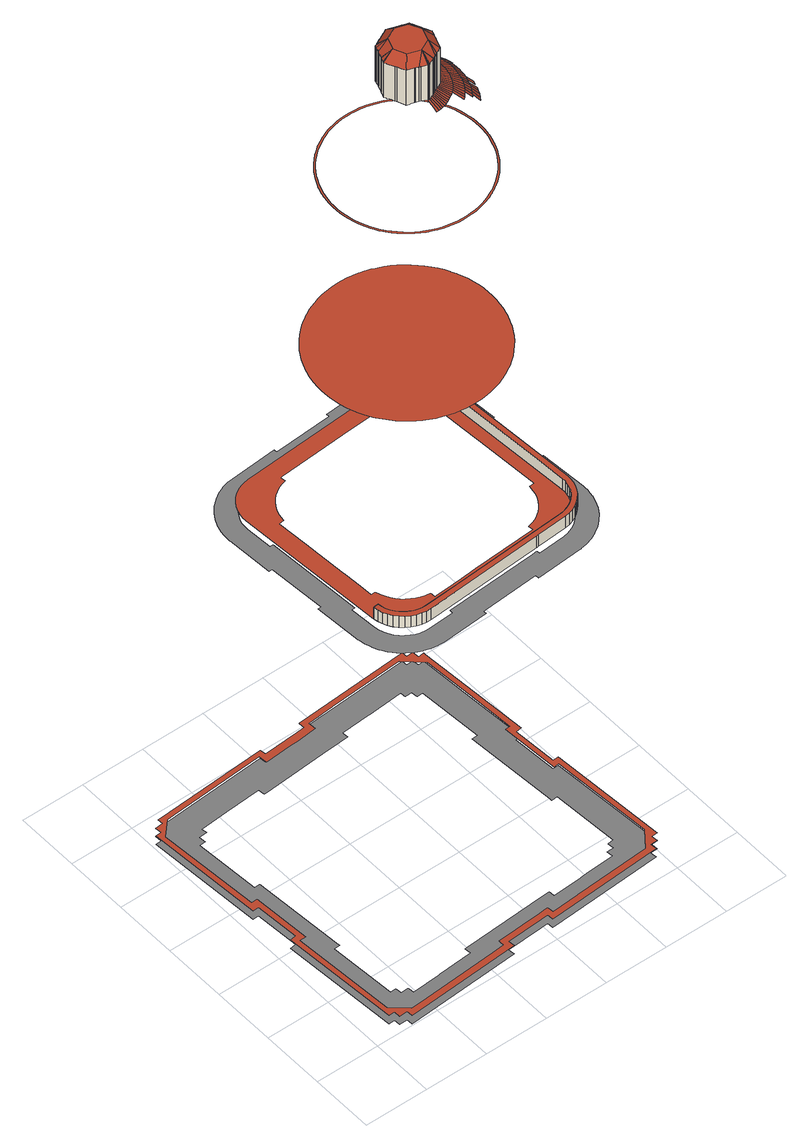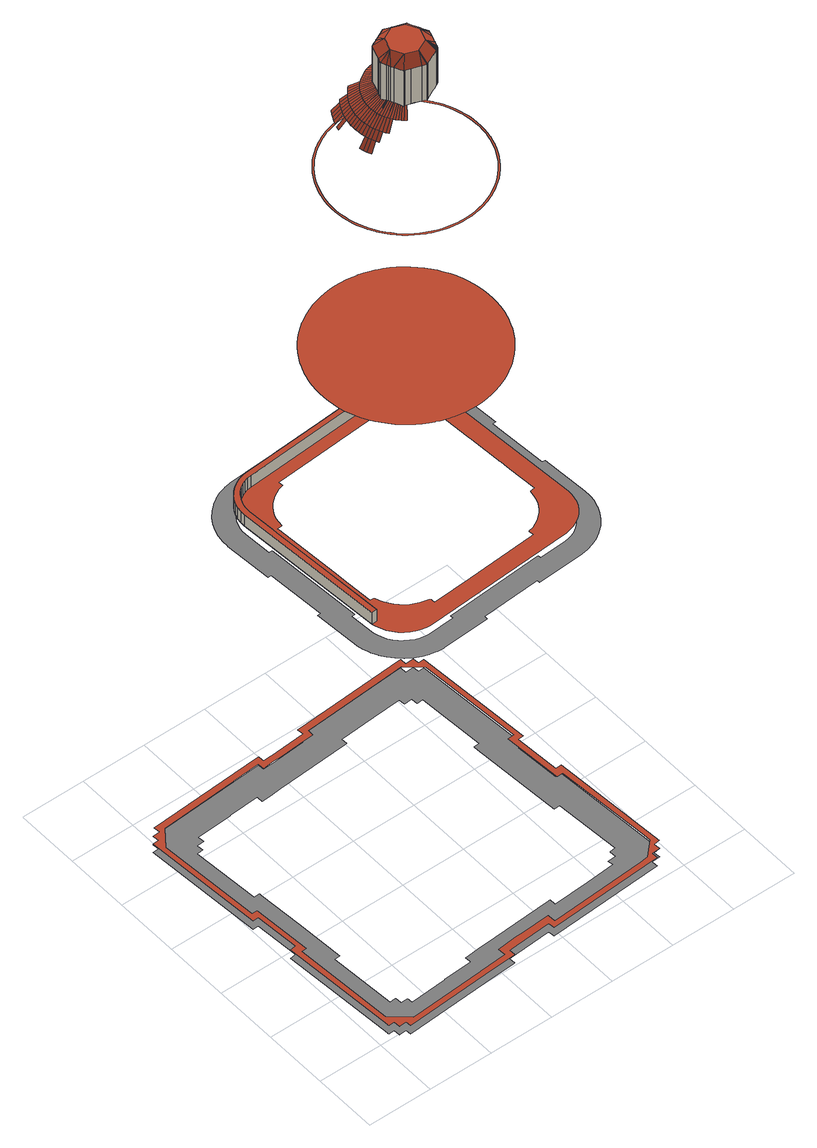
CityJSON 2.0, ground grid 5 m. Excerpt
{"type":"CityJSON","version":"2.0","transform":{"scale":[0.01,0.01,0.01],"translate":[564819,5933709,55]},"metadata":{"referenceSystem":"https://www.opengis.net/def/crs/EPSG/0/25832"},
"CityObjects":{
"building1":{"type":"Building","attributes":{"Grundfläche 2D":"3244.590595","Grundhöhe NN":"18.526"},"children":["building1-1","building1-2"],"geometry":[{"type":"MultiSurface","lod":"3","boundaries":[[[0,1,2,3,4,5,6,7]],[[6,5,8,9,10,11,0,7]],[[12,1,0,11,13,14]],[[8,15,16,17,18,11,10,9]],[[13,11,18,19,20,21,22,14]],[[23,19,18,17,16,15,24,25]],[[26,27,19,23,25,24,28,29]],[[21,20,19,27,30,31,32]],[[33,34,35,36,37,38,39,40,41,42,43,44,45,46,47,48,49,50,51,52,53,54,55,56,57,58,59,60,61,62,63,64,65,66,67,68,69,70,71,72,73,74,75,76,77,78,79,80,81,82,83,84,85,86,87,88,89,90,91,92,93,94,95,96,97,98,99,100,101,102,103,104,105,106,107,108,109,110,111,112,113,114,115,116,117,118,119,120,121,122,123,124,125,126,127,128,129,130,131,132,133,134,135,136,137,138,139,140,141,142,143,144,145,146,147,148,149,150,151,152,153,154,155,156,157,158,159,160,161,162,163,164,165,166,167,168,169,170,171,172,173,174,175,176,177,178,179,180,181,182,183,184,185,186,187,188,189,190],[191,192,193,194,195,196,197,198,199,200,201,202,203,204,205,206,207,208,209,210,211,212,213,214,215,216,217,218,219,220,221,222,223,224,225,226,227,228,229,230,231,232,233,234,235,236,237,238,239,240,241,242,243,244,245,246,247,248,249,250,251,252,253,254,255,256,257,258,259,260,261,262,263,264,265,266,267,268,269,270,271,272,273,274,275,276,277,278,279,280,281,282,283,284,285,286,287,288,289,290]],[[291,292,293,294,295,296,297,298,299,300,301,302,303,304,305,306,307,308,309,310,311,312,313,314,315,316,317,318,319,320,321,322,323,324,325,326,327,328,329,330,331,332,333,334,335,336,337,338,339,340,341,342,343,344,345,346,347,348,349,350,351,352,353,354,355,356,357,358,359,360,361,362,363,364,365,366,367,368,369,370,371,372,373,374,375,376,377,378,379,380,381,382,383,384,385,386,387,388,389,390,391,392,393,394,395,396,397,398,399,400,401,402,403,404,405,406,407,408,409,410,411,412]],[[30,27,26,29,28,413,414,415]],[[416,417,418,31,30,419,420]],[[419,30,421]],[[413,422,423,421,30,415,414]],[[421,419,421,423]],[[424,425,426,427,428,429,430,431,432,433,434,435,436,437,438,439,440,441,442,443,444,445,446,447,448,449,450,451,452,453,454,455,456,457,458,459,460,461,462,463,464,465,466,467,468,469,470,471,472,473,474,475,476,477,478,479,480,481,482,483,484,485,486,487,488,489,490,491,492,493,494,495,496,497,498,499,500,501,502,503,504,505,506,507,508,509,510,511,512,513,514,515,516,517,518,519,520,521,522,523,524,525,526,527,528,529,530],[531,532,533,534,535,536,537,538,539,540,541,542,543,544,545,546,547,548,549,550,551,552,553,554,555,556,557,558,559,560,561,562,563,564,565,566,567,568,569,570,571,572,573,574,575,576,577,578,579,580,581,582,583,584,585,586,587,588,589,590,591,592,593,594,595,596]],[[597,598,599,600,601,602,603,604,605,606,607,608,609,610,611,612,613,614,615,616,617,618,619,620,621,622,623,624,625,626,627,628,629,630,631,632,633,634,635,636,637,638,639,640,641,642,643,644,645,646,647,648,649,650,651,652,653],[654,655,656,657,658,659,660,661,662,663,664,665,666,667,668,669,670,671,672,673,674,675,676,677,678,679,680,681,682,683,684,685,686,687,688,689,690,691,692,693,694,695,696,697,698,699,700,701,702,703,704,705,706,707,708,709,710,711,712,713,714,715,716,717,718,719,720,721,722,723,724,725,726,727,728,729,730,731,732,733]],[[734,735,736,417,416,420,737,738]],[[420,419,421,423,422,739,740,741]],[[742,743,744,745,746]],[[747,748,749,744,743,742]],[[750,751,752,753,754,735,734,738]],[[755,737,420,741,740,739,756,757]],[[737,755,757,756,758,759,738]],[[760,761,762,753,752,751,763,764]],[[747,742,765,766,767,768,748]],[[769,770,771,772]],[[773,750,738,759,758,774,775]],[[760,764,776,777,778,779,780,781,782,761]],[[783,784,785,767,766,765,786,787,770]],[[788,789,751,750,773,775,774]],[[790,791,792,793,794,772]],[[794,793,795,796,783,770,769,772]],[[797,798,799,800,801,802,803,804,805]],[[804,803,802,806,807]],[[808,809,810]],[[791,790,811,792]],[[799,798,780,779,778,812,800]],[[788,813,814,815,763,751,789]],[[811,790,816,817]],[[818,819,820,821,822,817,816,790]],[[783,796,784]],[[823,807,806,802]],[[824,764,763,815,814,813,825,826]],[[827,807,823,828]],[[829,830,831,832,833,834,835,836,837,838,839,840,841,842,843,844,845,846,847,848,849,850,851,852,853,854,855,856,857,858,859,860,861,862,863,864,865,866,867,868,869,870,871,872,873,874,875,876,877,878,879,880,881,882],[883,884,885,886,887,888,889,890,891,892,893,894,895,896,897,898,899,900,901,902,903,904,905,906,907,908,909,910,911,912,913,914,915,916,917,918,919,920,921,922,923,924,925,926,927]],[[811,817,792]],[[928,929,788,774]],[[795,793,930]],[[820,819,931,932,933,934,821]],[[808,935,936,937,938,939,940,809]],[[802,828,823]],[[941,942,943,944,945,946,947,948,949,950,951,952,953,954,955,956,957,958,959,960,961,962,963,964,965,966,967,968,969,970,971,972,973,974,975,976,977,978,979,980,981,982,983,984,985,986,987,988,989,990,991,992,993,994],[995,996,997,998,999,1000,1001,1002,1003,1004,1005,1006,1007,1008,1009,1010,1011,1012,1013,1014,1015,1016,1017,1018,1019,1020,1021,1022,1023,1024,1025,1026,1027,1028,1029,1030,1031,1032,1033,1034,1035,1036,1037,1038,1039,1040,1041,1042,1043,1044,1045,1046,1047,1048]],[[1049,776,764,824,826,825,1050,1051]],[[1052,1053,807,827,828,1054,1055]],[[1056,1057,1058,1059,1060,1061,1062,1063]],[[930,793,792]],[[1064,933,932,1065,939,938,937]],[[1066,1067,1068,808,810,1069,1060,1059,1058]],[[1068,1067,935,808]],[[1063,1062,1070,1056]],[[1051,1050,1071,1072,1073,777,776,1049]],[[1074,1056,1070,1062,1075,1052,1055]],[[929,1076,813,788]],[[1077,778,777,1073,1072,1071,1078,1079]],[[1080,812,778,1077,1079,1078,1081,1082]],[[1076,1083,825,813]],[[1084,800,812,1080,1082,1081,1085,1086]],[[937,936,1087]],[[817,822,1088,1089,1090,1091,1092,1093]],[[1094,801,800,1084,1086,1085,1095,1096]],[[1083,1097,1050,825]],[[1098,828,1099,1100]],[[1095,1101,1102,1103,802,801,1094,1096]],[[1104,1105,1090,1089,1088,822,821,1106]],[[802,1103,1102,1101,1107,1100,1099,828]],[[828,1098,1100,1107,1108,1109,1054]],[[1110,1111,1105,1104,1106,821,934,1112]],[[1097,1113,1071,1050]],[[1087,936,1114,1115]],[[1114,936,1114,1116]],[[1117,1058,1118,1119]],[[937,1120,1121,1122,1123,1064]],[[1112,934,933,1124,1125,1111,1110]],[[1126,1055,1054,1109,1108,1127,1128]],[[936,935,1129,1130,1131,1132,1115,1114,1116,1114]],[[1113,1133,1078,1071]],[[1074,1055,1126,1128,1127,1134,1135,1136]],[[937,1087,1115,1132,1122,1121,1120]],[[935,1067,1137,1138,1139,1131,1130,1129]],[[1140,1141,1139,1138,1137,1067,1066,1142]],[[1066,1058,1117,1119,1118,1143,1144,1141,1140,1142]],[[1056,1074,1136,1135,1134,1145,1146,1147]],[[933,1064,1123,1125,1124]],[[1148,1144,1143,1118,1058,1057,1149,1150]],[[1149,1057,1056,1147,1146,1145,1148,1150]],[[1133,1151,1081,1078]],[[1097,1083,1152,1153]],[[1151,1154,1085,1081]],[[1113,1097,1153,1155]],[[1154,1156,1095,1085]],[[1156,1157,1101,1095]],[[1133,1113,1155,1158]],[[1157,1159,1107,1101]],[[1160,1161,1155,1153]],[[1151,1133,1158,1162]],[[1163,1164,1127,1108]],[[1161,1165,1158,1155]],[[1163,1108,1107,1159]],[[1164,1166,1134,1127]],[[1166,1167,1145,1134]],[[1154,1151,1162,1168]],[[1169,1170,1122,1132]],[[1167,1171,1148,1145]],[[1172,1169,1132,1131]],[[1171,1173,1144,1148]],[[1174,1172,1131,1139]],[[1173,1175,1141,1144]],[[1175,1174,1139,1141]],[[1165,1176,1162,1158]],[[1177,1123,1122,1170]],[[1156,1154,1168,1178]],[[1157,1156,1178,1179]],[[1176,1180,1168,1162]],[[1157,1179,1181,1159]],[[1159,1181,1182,1163]],[[1164,1163,1182,1183]],[[1184,1185,1179,1178]],[[1166,1164,1183,1186]],[[1174,1187,1188,1172]],[[1167,1166,1186,1189]],[[1171,1167,1189,1190]],[[1169,1172,1188,1191]],[[1173,1171,1190,1192]],[[1175,1173,1192,1193]],[[1174,1175,1193,1187]],[[1194,1195,1188,1187]],[[1196,1197,1193,1192]],[[1197,1194,1187,1193]]],"semantics":{"surfaces":[{"type":"RoofSurface"},{"type":"GroundSurface"}],"values":[0,0,0,0,0,0,0,0,0,0,0,0,0,0,0,1,0,0,0,0,0,0,0,0,0,0,0,0,0,0,0,0,0,0,0,0,0,0,0,0,0,0,0,0,0,0,0,0,0,0,0,0,1,0,0,0,0,0,0,0,0,0,0,0,0,0,0,0,0,0,0,0,0,0,0,0,0,0,0,0,0,0,0,0,0,0,0,0,0,0,0,0,0,0,0,0,0,0,0,0,0,0,0,0,0,0,0,0,0,0,0,0,0,0,0,0,0,0,0,0,0,0,0,0,0,0,0,0,0,0,0,0,0,0,0,0,0,0,0]}}]},
"building1-1":{"type":"BuildingInstallation","parents":["building1"],"geometry":[{"type":"MultiSurface","lod":"3","boundaries":[[[1198,1199,1200,1201,1202,1203,1204,1205,1206,1207,1208,1209,1210,1211,1212,1213]],[[1213,1212,1214]],[[1215,1216,1217,1218,1219,1220,1221,1222,1211,1210]],[[1219,1218,1223]],[[1224,1222,1221]],[[1225,1226,1227,1228,1229,1230,1222,1224]],[[1227,1226,1231]],[[1232,1222,1230]],[[1233,1222,1232]],[[1234,1235,1236,1237,1238,1239,1222,1233]],[[1240,1222,1239]],[[1241,1242,1243,1222,1240]],[[1244,1245,1243,1242]],[[1246,1243,1245]],[[1247,1248,1249,1250,1243,1246]],[[1250,1251,1252,1253,1254,1255,1256,1257,1243]],[[1258,1257,1256]],[[1259,1257,1258]],[[1260,1261,1262,1263,1264,1257,1259]],[[1265,1266,1257,1264]],[[1267,1268,1269,1257,1266]],[[1269,1270,1271,1272,1257]],[[1273,1272,1271]],[[1274,1275,1276,1277,1272,1273]],[[1278,1279,1280,1281,1282,1283,1284,1285,1286,1287,1288,1289,1290,1272,1277]],[[1291,1292,1290,1289]],[[1293,1290,1292]],[[1294,1290,1293]],[[1295,1296,1297,1298,1299,1300,1301,1302,1303,1304,1305,1306,1290,1294]],[[1307,1306,1305]],[[1308,1306,1307]],[[1309,1306,1310]],[[1306,1308,1310]],[[1311,1312,1306,1309]],[[1313,1306,1312]],[[1314,1315,1316,1306,1313]],[[1317,1306,1316]],[[1318,1319,1320,1321,1322,1323,1212,1306,1317]],[[1324,1212,1323]],[[1325,1326,1327,1328,1214,1212,1324]],[[1211,1222,1243,1257,1272,1290,1306,1212]],[[1329,1330,1331,1332,1333,1334,1335,1336,1337,1338,1205,1204,1203,1202,1201,1200,1199,1198,1213]],[[1338,1339,1206,1205]],[[1340,1341,1342,1343,1210,1209,1208,1207,1206,1339,1344]],[[1345,1346,1347,1348,1349,1223,1218,1217,1216,1215,1210,1343,1342]],[[1219,1223,1349,1350]],[[1350,1351,1352,1221,1220,1219]],[[1353,1226,1225,1224,1352,1354]],[[1224,1221,1352]],[[1231,1226,1353,1355]],[[1356,2,1230,1229,1228,1227,1231,1355,1357,1358]],[[2,1359,1232,1230]],[[1360,1233,1232,1359,1361]],[[1360,1361,7,10,17,23,1237,1236,1235,1234,1233]],[[23,1362,1238,1237]],[[1239,1238,1362,26]],[[26,1363,1240,1239]],[[1242,1241,1240,1363,415,421]],[[1364,815,1250,1249,1248,1247,1246,755,759,773]],[[1365,1250,815]],[[1366,1245,1244,1242,421,741]],[[1245,1366,755,1246]],[[1103,1099,1256,1255,1254,1253,1252,1251,1250,1365,815,824,1049,1073,1077,1080,1084,1094]],[[1099,1098,1258,1256]],[[1259,1258,1098,1367]],[[1368,1136,1369,1370,1264,1263,1262,1261,1260,1259,1367,1109,1126]],[[1371,1147,1149,1118,1266,1265,1264,1370,1369]],[[1142,1268,1267,1266,1118,1117]],[[1269,1268,1142,1137]],[[1114,1271,1270,1269,1137,1129]],[[1114,1087,1273,1271]],[[1372,1112,1106,1373,1374,1277,1276,1275,1274,1273,1087,1120]],[[1088,1278,1277,1374,1373]],[[1088,1375,1093,1376,930,1282,1281,1280,1279,1278]],[[783,1377,1378,766,747,748,1289,1288,1287,1286,1285,1284,1283,1282,930,795]],[[748,1379,1380,1381,1291,1289]],[[1382,1383,1381]],[[1381,1383,1292,1291]],[[1384,1293,1292,1383,1382]],[[1384,1385,1294,1293]],[[1386,1387,1388,1389,1390,1391,1392,1393,1394,1395,1305,1304,1303,1302,1301,1300,1299,1298,1297,1296,1295,1294,1385,1396]],[[1307,1305,1395,1397]],[[1397,1398,1308,1307]],[[1398,1399,1310,1308]],[[1400,1309,1310,1399,1401]],[[1402,1403,1312,1311,1309,1400,1401]],[[1313,1312,1403,1404]],[[1405,1406,1316,1315,1314,1313,1404,1407]],[[1317,1316,1406,1408]],[[1318,1317,1408,1409]],[[1410,1411,1412,1322,1321,1320,1319,1318,1409,1413]],[[1412,1414,1323,1322]],[[1323,1414,1415,1324]],[[1416,1417,1418,1419,1214,1328,1327,1326,1325,1324,1415,1420]],[[1329,1213,1214,1419,1330]]],"semantics":{"surfaces":[{"type":"RoofSurface"},{"type":"WallSurface"}],"values":[0,0,0,0,0,0,0,0,0,0,0,0,0,0,0,0,0,0,0,0,0,0,0,0,0,0,0,0,0,0,0,0,0,0,0,0,0,0,0,0,0,1,1,1,1,1,1,1,1,1,1,1,1,1,1,1,1,1,1,1,1,1,1,1,1,1,1,1,1,1,1,1,1,1,1,1,1,1,1,1,1,1,1,1,1,1,1,1,1,1,1,1,1,1,1]}}]},
"building1-2":{"type":"BuildingInstallation","parents":["building1"],"geometry":[{"type":"MultiSurface","lod":"3","boundaries":[[[1421,1422,1423,1424,1425,1426,1427,1428,1429,1430,1431,1432,1433,1434,1435,1436,1437,1438,1439,1440,1441,1442,1443,1444,1445,1446,1447,1448,1449,1450,1451,1452,1453,1454,1455,1456,1457,1458,1459,1460,1461,1462,1463,1464,1465,1466,1467,1468,1469,1470,1471,1472,1473,1474,1475,1476,1477,1478,1479,1480,1481,1482,1483,1484,1485,1486,1487,1488,1489,1490]],[[1491,1492,1493,1494,1495,1463,1462,1461,1460,1459]],[[1495,1496,1464,1463]],[[1465,1464,1496,1497]],[[1497,1498,1466,1465]],[[1467,1466,1498,1499]],[[1468,1467,1499,1500]],[[1500,1501,1469,1468]],[[1501,1502,1470,1469]],[[1502,1503,1471,1470]],[[1472,1471,1503,1504]],[[1473,1472,1504,1505]],[[1474,1473,1505,1506]],[[1506,1507,1508,1509,1477,1476,1475,1474]],[[1509,1510,1478,1477]],[[1479,1478,1510,1511]],[[1511,1512,1480,1479]],[[1481,1480,1512,1513]],[[1482,1481,1513,1514]],[[1514,1515,1483,1482]],[[1515,1516,1484,1483]],[[1516,1517,1485,1484]],[[1486,1485,1517,1518]],[[1487,1486,1518,1519]],[[1519,1520,1488,1487]],[[1521,1522,1523,620,1422,1421,1490,1489,1488,1520]],[[620,621,1423,1422]],[[621,622,1424,1423]],[[622,623,1425,1424]],[[623,624,1426,1425]],[[624,625,1427,1426]],[[625,626,1428,1427]],[[626,627,1429,1428]],[[627,628,1430,1429]],[[628,629,1431,1430]],[[629,630,1432,1431]],[[630,631,1433,1432]],[[631,632,633,1435,1434,1433]],[[633,634,1436,1435]],[[1437,1436,634,635]],[[635,636,637,638,1440,1439,1438,1437]],[[639,1441,1440,638]],[[639,640,641,1443,1442,1441]],[[641,642,1444,1443]],[[642,643,1445,1444]],[[643,644,1446,1445]],[[644,645,1447,1446]],[[645,646,1448,1447]],[[646,647,1449,1448]],[[647,648,1450,1449]],[[648,649,1451,1450]],[[649,650,1452,1451]],[[650,651,1453,1452]],[[651,652,1454,1453]],[[652,653,1455,1454]],[[1524,1525,1526,1491,1459,1458,1457,1456,1455,653]]],"semantics":{"surfaces":[{"type":"RoofSurface"},{"type":"WallSurface"}],"values":[0,1,1,1,1,1,1,1,1,1,1,1,1,1,1,1,1,1,1,1,1,1,1,1,1,1,1,1,1,1,1,1,1,1,1,1,1,1,1,1,1,1,1,1,1,1,1,1,1,1,1,1,1,1,1,1]}}]}
},
"vertices":[
[1309,1082,7209],[1297,1081,7209],[1297,1069,7203],[1299,1013,7176],[1300,981,7160],[1319,982,7160],[1316,1011,7174],[1311,1065,7201],[1337,984,7160],[1332,1018,7177],[1323,1071,7203],[1322,1083,7209],[1303,1156,7224],[1312,1147,7222],[1310,1157,7224],[1356,988,7160],[1347,1025,7179],[1336,1077,7205],[1334,1085,7209],[1346,1088,7209],[1327,1154,7223],[1325,1161,7224],[1318,1159,7224],[1346,1082,7206],[1373,992,7160],[1362,1033,7181],[1359,1088,7207],[1357,1092,7209],[1391,998,7160],[1376,1039,7182],[1369,1097,7209],[1339,1166,7224],[1332,1163,7224],[1273,1878,6416],[1236,1876,6416],[1198,1871,6416],[1161,1864,6416],[1125,1855,6416],[1100,1847,6416],[1089,1843,6416],[1080,1840,6416],[1054,1829,6416],[1021,1814,6416],[1019,1813,6416],[986,1795,6416],[974,1788,6416],[974,1787,6416],[969,1784,6416],[967,1783,6416],[964,1781,6416],[963,1781,6416],[954,1775,6416],[924,1753,6416],[895,1729,6416],[867,1703,6416],[841,1675,6416],[817,1646,6416],[795,1616,6416],[774,1584,6416],[756,1551,6416],[752,1542,6416],[740,1517,6416],[728,1488,6416],[726,1482,6416],[714,1446,6416],[705,1411,6416],[705,1409,6416],[705,1407,6416],[704,1403,6416],[704,1402,6416],[703,1397,6416],[702,1395,6416],[698,1372,6416],[693,1335,6416],[691,1297,6416],[691,1259,6416],[693,1222,6416],[697,1184,6416],[705,1147,6416],[714,1111,6416],[725,1075,6416],[739,1039,6416],[748,1022,6416],[755,1005,6416],[760,997,6416],[773,972,6416],[791,944,6416],[794,939,6416],[795,939,6416],[796,936,6416],[816,910,6416],[840,881,6416],[866,853,6416],[893,827,6416],[922,803,6416],[953,781,6416],[984,760,6416],[1017,742,6416],[1030,736,6416],[1052,726,6416],[1084,713,6416],[1087,712,6416],[1110,704,6416],[1122,700,6416],[1160,690,6416],[1167,689,6416],[1169,689,6416],[1170,689,6416],[1175,688,6416],[1177,688,6416],[1196,684,6416],[1234,679,6416],[1271,676,6416],[1309,676,6416],[1347,679,6416],[1384,683,6416],[1421,690,6416],[1458,700,6416],[1494,711,6416],[1503,715,6416],[1529,725,6416],[1547,734,6416],[1563,741,6416],[1571,746,6416],[1596,759,6416],[1619,774,6416],[1625,778,6416],[1628,779,6416],[1630,781,6416],[1632,783,6416],[1659,802,6416],[1688,826,6416],[1716,851,6416],[1741,879,6416],[1766,908,6416],[1788,938,6416],[1808,970,6416],[1826,1003,6416],[1835,1022,6416],[1842,1038,6416],[1855,1068,6416],[1856,1073,6416],[1863,1094,6416],[1868,1108,6416],[1877,1145,6416],[1878,1147,6416],[1879,1153,6416],[1879,1154,6416],[1880,1159,6416],[1881,1161,6416],[1885,1182,6416],[1890,1220,6416],[1892,1257,6416],[1892,1295,6416],[1890,1333,6416],[1885,1370,6416],[1878,1407,6416],[1869,1444,6416],[1859,1475,6416],[1857,1480,6416],[1855,1484,6416],[1843,1515,6416],[1828,1548,6416],[1827,1549,6416],[1809,1582,6416],[1801,1595,6416],[1798,1600,6416],[1794,1605,6416],[1794,1606,6416],[1789,1614,6416],[1767,1645,6416],[1743,1674,6416],[1717,1701,6416],[1690,1727,6416],[1660,1751,6416],[1630,1774,6416],[1598,1794,6416],[1565,1812,6416],[1544,1822,6416],[1531,1828,6416],[1496,1842,6416],[1460,1854,6416],[1426,1863,6416],[1425,1863,6416],[1423,1863,6416],[1423,1864,6416],[1419,1864,6416],[1417,1865,6416],[1386,1871,6416],[1349,1875,6416],[1311,1878,6416],[1384,1856,6416],[1420,1849,6416],[1456,1840,6416],[1491,1828,6416],[1525,1815,6416],[1558,1799,6416],[1590,1781,6416],[1621,1761,6416],[1651,1740,6416],[1680,1716,6416],[1706,1691,6416],[1731,1664,6416],[1755,1636,6416],[1777,1606,6416],[1796,1575,6416],[1814,1542,6416],[1830,1509,6416],[1843,1475,6416],[1854,1440,6416],[1863,1404,6416],[1870,1368,6416],[1875,1331,6416],[1877,1295,6416],[1877,1258,6416],[1874,1221,6416],[1870,1184,6416],[1863,1148,6416],[1854,1113,6416],[1842,1078,6416],[1829,1043,6416],[1813,1010,6416],[1795,978,6416],[1775,947,6416],[1754,917,6416],[1730,889,6416],[1705,862,6416],[1678,837,6416],[1650,814,6416],[1620,792,6416],[1589,772,6416],[1556,755,6416],[1523,739,6416],[1489,725,6416],[1454,714,6416],[1418,705,6416],[1382,698,6416],[1345,694,6416],[1309,692,6416],[1272,692,6416],[1235,694,6416],[1198,699,6416],[1162,706,6416],[1127,715,6416],[1092,726,6416],[1058,740,6416],[1024,756,6416],[992,773,6416],[961,793,6416],[931,815,6416],[903,838,6416],[876,864,6416],[851,891,6416],[828,919,6416],[806,949,6416],[786,980,6416],[769,1012,6416],[753,1046,6416],[740,1080,6416],[728,1115,6416],[719,1150,6416],[712,1187,6416],[708,1223,6416],[706,1260,6416],[706,1297,6416],[708,1333,6416],[713,1370,6416],[720,1406,6416],[729,1442,6416],[740,1477,6416],[754,1511,6416],[770,1544,6416],[787,1576,6416],[807,1608,6416],[829,1637,6416],[852,1666,6416],[878,1692,6416],[905,1717,6416],[933,1741,6416],[963,1762,6416],[994,1782,6416],[1026,1800,6416],[1059,1815,6416],[1094,1829,6416],[1129,1840,6416],[1164,1849,6416],[1201,1856,6416],[1237,1861,6416],[1274,1863,6416],[1311,1863,6416],[1347,1861,6416],[1314,1972,4758],[1271,1972,4758],[1227,1969,4758],[1184,1964,4758],[1141,1956,4758],[1099,1945,4758],[1057,1931,4758],[1016,1915,4758],[983,1900,4758],[977,1897,4758],[953,1884,4758],[939,1876,4758],[928,1869,4758],[902,1853,4758],[866,1827,4758],[833,1799,4758],[801,1769,4758],[771,1738,4758],[743,1704,4758],[717,1669,4758],[694,1632,4758],[673,1594,4758],[654,1554,4758],[641,1521,4758],[631,1492,4758],[624,1472,4758],[621,1460,4758],[613,1430,4758],[605,1387,4758],[600,1344,4758],[597,1300,4758],[597,1257,4758],[599,1213,4758],[605,1170,4758],[613,1127,4758],[624,1085,4758],[637,1043,4758],[650,1010,4758],[653,1002,4758],[672,963,4758],[693,925,4758],[706,903,4758],[716,888,4758],[742,852,4758],[769,819,4758],[799,787,4758],[831,757,4758],[864,729,4758],[900,703,4758],[936,680,4758],[975,659,4758],[1014,640,4758],[1024,636,4758],[1056,624,4758],[1096,610,4758],[1107,608,4758],[1139,599,4758],[1140,599,4758],[1181,591,4758],[1225,586,4758],[1268,583,4758],[1312,583,4758],[1355,585,4758],[1399,591,4758],[1442,599,4758],[1484,610,4758],[1526,623,4758],[1566,639,4758],[1569,641,4758],[1606,658,4758],[1644,679,4758],[1662,690,4758],[1681,702,4758],[1716,727,4758],[1750,755,4758],[1782,785,4758],[1812,817,4758],[1840,850,4758],[1865,886,4758],[1889,922,4758],[1910,961,4758],[1928,1000,4758],[1934,1015,4758],[1945,1041,4758],[1952,1063,4758],[1958,1082,4758],[1967,1115,4758],[1969,1124,4758],[1977,1167,4758],[1983,1211,4758],[1986,1254,4758],[1986,1298,4758],[1983,1341,4758],[1978,1385,4758],[1970,1428,4758],[1959,1470,4758],[1945,1511,4758],[1934,1539,4758],[1929,1552,4758],[1913,1587,4758],[1911,1592,4758],[1900,1611,4758],[1890,1630,4758],[1867,1667,4758],[1841,1702,4758],[1813,1736,4758],[1783,1768,4758],[1752,1798,4758],[1718,1825,4758],[1683,1851,4758],[1646,1875,4758],[1608,1896,4758],[1570,1913,4758],[1568,1914,4758],[1542,1925,4758],[1528,1931,4758],[1489,1943,4758],[1486,1944,4758],[1459,1951,4758],[1444,1955,4758],[1401,1963,4758],[1358,1969,4758],[1409,1005,7160],[1391,1046,7182],[1370,1094,7208],[1356,1168,7223],[1353,1173,7224],[1346,1169,7224],[1380,1102,7209],[1391,1108,7209],[1382,1099,7208],[1426,1013,7160],[1405,1053,7182],[1452,2264,3157],[1451,2289,3157],[1820,2315,3157],[1825,2315,3157],[1830,2314,3157],[1876,2311,3157],[1880,2310,3157],[1929,2300,3157],[1932,2299,3157],[1981,2282,3157],[1984,2280,3157],[2031,2258,3157],[2034,2255,3157],[2078,2226,3157],[2081,2224,3157],[2121,2189,3157],[2124,2186,3157],[2158,2147,3157],[2161,2143,3157],[2190,2100,3157],[2192,2097,3157],[2215,2051,3157],[2216,2048,3157],[2233,2001,3157],[2233,1997,3157],[2244,1951,3157],[2244,1946,3157],[2270,1583,3157],[2245,1581,3157],[2278,1121,3157],[2302,1123,3157],[2329,748,3157],[2329,744,3157],[2327,697,3157],[2327,693,3157],[2319,644,3157],[2319,640,3157],[2303,587,3157],[2279,535,3157],[2250,490,3157],[2247,486,3157],[2212,446,3157],[2209,442,3157],[2169,407,3157],[2166,404,3157],[2121,376,3157],[2118,374,3157],[2071,352,3157],[2067,350,3157],[2020,336,3157],[2016,334,3157],[1968,326,3157],[1965,325,3157],[1962,325,3157],[1590,299,3157],[1588,324,3157],[1145,292,3157],[1126,291,3157],[1128,267,3157],[762,241,3157],[759,241,3157],[712,242,3157],[708,242,3157],[655,251,3157],[606,266,3157],[602,267,3157],[550,291,3157],[501,323,3157],[461,358,3157],[457,361,3157],[423,401,3157],[420,404,3157],[391,448,3157],[389,452,3157],[367,499,3157],[365,503,3157],[351,550,3157],[349,554,3157],[340,605,3157],[340,608,3157],[314,983,3157],[338,985,3157],[306,1445,3157],[281,1443,3157],[256,1811,3157],[256,1814,3157],[256,1863,3157],[257,1867,3157],[264,1916,3157],[266,1921,3157],[280,1970,3157],[282,1974,3157],[304,2022,3157],[335,2071,3157],[338,2075,3157],[373,2115,3157],[418,2153,3157],[421,2155,3157],[466,2184,3157],[517,2207,3157],[521,2208,3157],[568,2222,3157],[572,2223,3157],[619,2230,3157],[988,2256,3157],[990,2232,3157],[1009,2233,3157],[637,2075,3157],[603,2070,3157],[571,2061,3157],[540,2047,3157],[510,2028,3157],[483,2004,3157],[460,1978,3157],[441,1947,3157],[426,1916,3157],[417,1883,3157],[412,1850,3157],[411,1816,3157],[426,1609,3157],[450,1611,3157],[504,841,3157],[480,839,3157],[495,624,3157],[501,591,3157],[511,559,3157],[525,528,3157],[544,498,3157],[568,471,3157],[595,447,3157],[625,428,3157],[657,413,3157],[690,403,3157],[723,398,3157],[756,396,3157],[961,411,3157],[960,436,3157],[1689,487,3157],[1732,490,3157],[1734,465,3157],[1946,480,3157],[1980,486,3157],[2011,496,3157],[2042,510,3157],[2072,529,3157],[2099,553,3157],[2123,580,3157],[2142,610,3157],[2157,642,3157],[2167,675,3157],[2172,708,3157],[2173,741,3157],[2158,957,3157],[2133,955,3157],[2082,1683,3157],[2079,1726,3157],[2104,1727,3157],[2090,1928,3157],[2083,1958,3157],[2071,1990,3157],[2056,2021,3157],[2035,2051,3157],[2011,2078,3157],[1984,2102,3157],[1953,2122,3157],[1921,2138,3157],[1888,2150,3157],[1854,2157,3157],[1824,2159,3157],[1616,2144,3157],[1618,2120,3157],[845,2066,3157],[844,2090,3157],[2099,1962,3250],[2086,1996,3250],[2070,2030,3250],[2048,2061,3250],[2023,2090,3250],[1994,2115,3250],[1961,2137,3250],[1927,2153,3250],[1892,2165,3250],[1856,2173,3250],[1824,2175,3250],[635,2092,3250],[599,2086,3250],[566,2076,3250],[532,2061,3250],[501,2041,3250],[472,2016,3250],[447,1987,3250],[426,1955,3250],[411,1921,3250],[401,1886,3250],[395,1851,3250],[395,1815,3250],[479,622,3250],[485,587,3250],[495,553,3250],[511,520,3250],[531,488,3250],[556,459,3250],[585,434,3250],[617,414,3250],[651,398,3250],[686,387,3250],[721,381,3250],[757,380,3250],[1677,445,3250],[1690,446,3250],[1691,446,3250],[1692,446,3250],[1697,446,3250],[1705,447,3250],[1706,447,3250],[1707,447,3250],[1708,447,3250],[1948,464,3250],[1983,470,3250],[2017,480,3250],[2050,496,3250],[2082,516,3250],[2111,541,3250],[2136,570,3250],[2156,602,3250],[2172,636,3250],[2183,671,3250],[2188,706,3250],[2189,742,3250],[2106,1931,3250],[1977,791,3250],[1962,762,3250],[1944,734,3250],[1922,708,3250],[1898,686,3250],[1871,666,3250],[1843,650,3250],[1814,638,3250],[1775,626,3250],[1772,626,3250],[1775,587,3250],[1270,551,3250],[1220,547,3250],[1143,542,3250],[1003,532,3250],[929,527,3250],[913,526,3250],[910,565,3250],[909,565,3250],[867,572,3250],[836,582,3250],[806,594,3250],[777,610,3250],[749,629,3250],[724,650,3250],[701,675,3250],[681,701,3250],[665,730,3250],[651,759,3250],[637,800,3250],[605,798,3250],[598,900,3250],[588,1040,3250],[586,1073,3250],[568,1342,3250],[568,1344,3250],[562,1426,3250],[545,1658,3250],[586,1661,3250],[586,1665,3250],[591,1702,3250],[598,1733,3250],[609,1764,3250],[624,1793,3250],[643,1821,3250],[664,1846,3250],[689,1869,3250],[715,1888,3250],[743,1904,3250],[772,1917,3250],[812,1928,3250],[814,1929,3250],[811,1970,3250],[827,1971,3250],[1362,2010,3250],[1363,2010,3250],[1657,2030,3250],[1673,2031,3250],[1676,1990,3250],[1677,1990,3250],[1719,1982,3250],[1750,1973,3250],[1780,1961,3250],[1809,1945,3250],[1837,1926,3250],[1862,1904,3250],[1885,1880,3250],[1905,1853,3250],[1922,1825,3250],[1935,1796,3250],[1949,1757,3250],[1980,1759,3250],[1993,1556,3250],[2003,1421,3250],[2039,915,3250],[2040,899,3250],[2001,896,3250],[2000,892,3250],[1995,852,3250],[1988,821,3250],[1370,1175,7223],[1365,1181,7224],[1359,1177,7224],[1402,1114,7209],[1411,1122,7209],[1442,1022,7160],[1419,1060,7182],[1393,1104,7208],[1318,1396,7224],[1310,1398,7224],[1303,1398,7224],[1310,1397,7224],[1316,1396,7224],[1334,1467,7210],[1322,1471,7209],[1303,1400,7224],[1421,1129,7209],[1430,1138,7209],[1386,1182,7222],[1377,1191,7224],[1371,1186,7224],[1405,1111,7207],[1458,1032,7160],[1434,1067,7181],[1473,1042,7160],[1416,1116,7206],[1398,1194,7222],[1387,1203,7224],[1382,1197,7224],[1439,1147,7209],[1446,1157,7209],[1325,1394,7224],[1346,1463,7210],[1346,1466,7209],[1334,1469,7209],[1354,1383,7224],[1346,1385,7224],[1353,1382,7224],[1360,1377,7224],[1428,1121,7204],[1487,1054,7160],[1463,1081,7177],[1454,1166,7209],[1460,1177,7209],[1466,1188,7209],[1406,1218,7223],[1399,1222,7224],[1396,1215,7224],[1392,1209,7224],[1380,1451,7210],[1370,1458,7209],[1358,1462,7209],[1333,1391,7224],[1340,1388,7224],[1501,1067,7160],[1479,1089,7175],[1366,1373,7224],[1368,1378,7223],[1402,1440,7209],[1392,1446,7209],[1361,1380,7224],[1389,1448,7209],[1381,1452,7209],[1405,1236,7224],[1403,1229,7224],[1409,1226,7223],[1476,1210,7209],[1480,1222,7209],[1483,1234,7209],[1417,1249,7223],[1410,1250,7224],[1408,1243,7224],[1419,1255,7222],[1411,1258,7224],[1407,1327,7223],[1403,1325,7224],[1406,1318,7224],[1369,1377,7223],[1471,1199,7209],[1513,1081,7160],[1495,1097,7172],[1454,1134,7199],[1370,1377,7223],[1412,1432,7209],[1372,1368,7224],[1377,1363,7224],[1385,1371,7222],[1431,1416,7209],[1421,1425,7209],[1420,1257,7222],[1459,1147,7202],[1525,1095,7160],[1502,1113,7174],[1420,1258,7222],[1485,1246,7209],[134,2393,151],[137,2350,151],[73,2346,151],[77,2293,151],[31,2289,151],[95,1377,151],[135,1380,151],[141,1380,151],[166,1030,151],[119,1026,151],[184,102,151],[224,105,151],[231,105,151],[234,55,151],[298,59,151],[301,10,151],[1202,74,151],[1198,123,151],[1483,143,151],[1485,143,151],[1542,147,151],[1543,128,151],[1545,98,151],[1552,98,151],[2457,162,151],[2454,211,151],[2508,215,151],[2505,265,151],[2551,268,151],[2486,1193,151],[2440,1190,151],[2415,1540,151],[2421,1540,151],[2462,1543,151],[2430,1981,151],[2398,2443,151],[2398,2447,151],[2397,2456,151],[2351,2453,151],[2347,2505,151],[2346,2505,151],[2293,2502,151],[2293,2503,151],[2290,2544,151],[1636,2498,151],[1385,2480,151],[1378,2480,151],[1380,2450,151],[1381,2431,151],[1330,2427,151],[1324,2427,151],[1319,2426,151],[1038,2407,151],[1034,2456,151],[1215,2362,151],[1279,2364,151],[1382,2374,151],[1433,2377,151],[1429,2442,151],[1640,2457,151],[1646,2458,151],[2226,2498,151],[2362,2379,151],[2390,1979,151],[2414,1601,151],[2373,1598,151],[2406,1138,151],[2449,1142,151],[2505,342,151],[2406,208,151],[1807,166,151],[1801,165,151],[1590,150,151],[1586,201,151],[1545,198,151],[1491,191,151],[1431,190,151],[1230,176,151],[1152,171,151],[1151,155,151],[1150,122,151],[1058,116,151],[402,67,151],[340,62,151],[231,156,151],[220,166,151],[163,981,151],[214,984,151],[182,1444,151],[134,1441,151],[78,2188,151],[74,2245,151],[180,2352,151],[241,2359,151],[990,2412,151],[992,2412,151],[996,2357,151],[997,2346,151],[998,2347,151],[1539,996,7104],[1556,1012,7104],[1392,1447,7209],[1382,1357,7224],[1387,1351,7224],[1447,1397,7209],[1439,1407,7209],[1472,1355,7209],[1467,1366,7209],[1461,1377,7209],[1400,1341,7223],[1396,1339,7224],[1399,1332,7224],[1380,2450,72],[1378,2480,72],[1385,2480,72],[1636,2498,72],[2290,2544,72],[2293,2503,72],[2293,2502,72],[2346,2505,72],[2347,2505,72],[2351,2453,72],[2397,2456,72],[2398,2447,72],[2398,2443,72],[2430,1981,72],[2462,1543,72],[2421,1540,72],[2415,1540,72],[2440,1190,72],[2486,1193,72],[2551,268,72],[2505,265,72],[2508,215,72],[2454,211,72],[2457,162,72],[1552,98,72],[1545,98,72],[1543,128,72],[1542,147,72],[1485,143,72],[1483,143,72],[1198,123,72],[1202,74,72],[301,10,72],[298,59,72],[234,55,72],[231,105,72],[224,105,72],[184,102,72],[119,1026,72],[166,1030,72],[141,1380,72],[135,1380,72],[95,1377,72],[31,2289,72],[77,2293,72],[73,2346,72],[137,2350,72],[134,2393,72],[1034,2456,72],[1038,2407,72],[1319,2426,72],[1324,2427,72],[1330,2427,72],[1381,2431,72],[869,2193,72],[851,2192,72],[848,2241,72],[568,2222,72],[348,2206,72],[352,2164,72],[288,2159,72],[292,2106,72],[245,2103,72],[281,1591,72],[328,1595,72],[378,875,72],[381,843,72],[334,840,72],[371,317,72],[417,320,72],[421,270,72],[484,274,72],[488,225,72],[708,240,72],[719,241,72],[987,260,72],[984,309,72],[1002,311,72],[1566,350,72],[1633,355,72],[1729,362,72],[1732,312,72],[1961,329,72],[1964,329,72],[2016,334,72],[2243,348,72],[2239,397,72],[2294,401,72],[2290,451,72],[2337,455,72],[2300,978,72],[2253,975,72],[2252,997,72],[2227,1343,72],[2201,1726,72],[2247,1730,72],[2211,2241,72],[2165,2238,72],[2161,2291,72],[2106,2287,72],[2103,2330,72],[1821,2310,72],[1820,2310,72],[1593,2294,72],[1593,2283,72],[1596,2245,72],[1454,2234,72],[1433,2233,72],[1463,1160,7204],[1536,1110,7160],[1507,1130,7177],[1412,1273,7224],[1412,1266,7224],[1487,1258,7209],[1488,1271,7209],[1487,1295,7209],[1485,1308,7209],[1483,1320,7209],[1417,1305,7223],[1410,1304,7224],[1411,1296,7224],[1412,1288,7224],[1424,1290,7222],[1454,1387,7209],[1392,1345,7224],[1480,1332,7209],[1476,1343,7209],[1410,1320,7223],[1408,1311,7224],[1426,1287,7222],[1546,1126,7160],[1513,1146,7179],[1468,1172,7205],[1488,1283,7209],[1412,1281,7224],[1572,1029,7104],[1472,1185,7206],[1555,1142,7160],[1518,1161,7180],[1476,1197,7207],[1563,1159,7160],[1524,1176,7181],[1587,1047,7104],[1481,1209,7207],[1570,1176,7160],[1529,1191,7182],[1468,1367,7208],[1430,1434,7203],[1466,1475,7176],[1488,1499,7160],[1473,1511,7160],[1450,1481,7179],[1417,1438,7206],[1485,1221,7207],[1576,1194,7160],[1534,1206,7181],[1601,1066,7104],[1493,1245,7206],[1493,1243,7206],[1545,1237,7179],[1581,1212,7160],[1540,1221,7181],[1489,1233,7206],[1479,1464,7175],[1501,1487,7160],[1440,1426,7202],[1584,1230,7160],[1587,1249,7160],[1498,1257,7204],[1486,1449,7178],[1514,1473,7160],[1446,1413,7205],[1613,1086,7104],[1469,1367,7208],[1514,1390,7183],[1519,1381,7183],[1490,1323,7206],[1491,1321,7206],[1537,1343,7181],[1463,1378,7208],[1508,1405,7182],[1547,1428,7160],[1537,1443,7160],[1494,1434,7180],[1526,1459,7160],[1502,1270,7202],[1588,1267,7160],[1556,1268,7175],[1474,1356,7208],[1521,1376,7183],[1564,1395,7160],[1556,1411,7160],[1625,1107,7104],[1588,1286,7160],[1562,1285,7172],[1507,1284,7200],[1479,1345,7208],[1528,1362,7182],[1571,1377,7160],[1535,1348,7181],[1576,1359,7160],[1485,1333,7207],[1542,1333,7179],[1581,1341,7160],[1587,1305,7160],[1557,1302,7174],[1502,1297,7202],[1584,1323,7160],[1496,1309,7204],[1549,1318,7177],[1635,1128,7104],[1627,1016,7053],[1642,1038,7053],[1644,1150,7104],[1656,1060,7053],[1651,1172,7104],[1657,1195,7104],[1669,1084,7053],[1661,1218,7104],[1688,1007,6986],[1704,1032,6986],[1681,1108,7053],[1664,1241,7104],[1666,1265,7104],[1719,1058,6986],[1666,1288,7104],[1664,1312,7104],[1691,1133,7053],[1625,1447,7104],[1614,1467,7104],[1661,1335,7104],[1635,1425,7104],[1657,1358,7104],[1644,1404,7104],[1651,1381,7104],[1731,1086,6986],[1602,1487,7104],[1699,1158,7053],[1706,1184,7053],[1743,1114,6986],[1711,1210,7053],[1714,1237,7053],[1716,1263,7053],[1752,1142,6986],[1760,1172,6986],[1716,1290,7053],[1691,1420,7053],[1681,1445,7053],[1714,1316,7053],[1711,1343,7053],[1670,1469,7053],[1706,1369,7053],[1699,1395,7053],[1743,1439,6986],[1732,1467,6986],[1760,1381,6986],[1753,1410,6986],
[1090,1259,7532],[1096,1247,7532],[1098,1243,7532],[1101,1235,7532],[1107,1224,7532],[1112,1213,7532],[1117,1202,7532],[1122,1192,7532],[1128,1181,7532],[1133,1170,7532],[1144,1147,7532],[1155,1123,7532],[1158,1118,7532],[1211,1177,7604],[1167,1267,7604],[1088,1263,7532],[1091,1271,7532],[1165,1115,7532],[1178,1111,7532],[1190,1106,7532],[1202,1102,7532],[1214,1098,7532],[1225,1094,7532],[1236,1090,7532],[1305,1143,7604],[1213,1098,7532],[1237,1090,7532],[1248,1086,7532],[1251,1085,7532],[1260,1082,7532],[1272,1078,7532],[1284,1073,7532],[1297,1069,7532],[1252,1085,7532],[1300,1068,7532],[1309,1064,7532],[1311,1065,7532],[1323,1071,7532],[1336,1077,7532],[1346,1082,7532],[1347,1083,7532],[1359,1088,7532],[1360,1088,7532],[1370,1094,7532],[1382,1099,7532],[1395,1187,7604],[1393,1104,7532],[1404,1110,7532],[1405,1111,7532],[1416,1116,7532],[1428,1121,7532],[1430,1122,7532],[1454,1134,7532],[1459,1147,7532],[1463,1160,7532],[1481,1209,7532],[1485,1221,7532],[1489,1233,7532],[1493,1243,7532],[1429,1281,7604],[1493,1245,7532],[1494,1246,7532],[1498,1257,7532],[1502,1270,7532],[1506,1280,7532],[1507,1284,7532],[1508,1286,7532],[1507,1287,7532],[1491,1321,7532],[1490,1323,7532],[1485,1333,7532],[1479,1345,7532],[1474,1356,7532],[1469,1367,7532],[1385,1372,7604],[1468,1367,7532],[1463,1378,7532],[1446,1413,7532],[1440,1426,7532],[1438,1431,7532],[1430,1434,7532],[1427,1434,7532],[1417,1438,7532],[1404,1442,7532],[1392,1447,7532],[1389,1448,7532],[1380,1451,7532],[1369,1455,7532],[1357,1459,7532],[1346,1463,7532],[1334,1467,7532],[1322,1471,7532],[1291,1405,7604],[1287,1484,7532],[1286,1484,7532],[1285,1483,7532],[1283,1483,7532],[1273,1477,7532],[1261,1471,7532],[1249,1466,7532],[1238,1461,7532],[1227,1455,7532],[1217,1450,7532],[1206,1445,7532],[1195,1440,7532],[1174,1430,7532],[1173,1429,7532],[1162,1424,7532],[1200,1361,7604],[1159,1423,7532],[1151,1418,7532],[1141,1414,7532],[1150,1418,7532],[1140,1411,7532],[1136,1398,7532],[1135,1397,7532],[1132,1386,7532],[1128,1375,7532],[1124,1364,7532],[1123,1363,7532],[1120,1353,7532],[1119,1352,7532],[1116,1341,7532],[1112,1330,7532],[1108,1319,7532],[1104,1308,7532],[1104,1307,7532],[1100,1296,7532],[1096,1284,7532],[1095,1281,7532],[1092,1272,7532],[1088,1263,7508],[1088,1263,7206],[1090,1259,7207],[1096,1247,7209],[1098,1243,7209],[1101,1235,7210],[1107,1224,7210],[1112,1213,7211],[1117,1202,7211],[1122,1192,7211],[1128,1181,7211],[1144,1147,7209],[1155,1123,7205],[1158,1118,7204],[1158,1118,7508],[1133,1170,7210],[1165,1115,7205],[1178,1111,7207],[1190,1106,7208],[1202,1102,7209],[1213,1098,7210],[1214,1098,7210],[1225,1094,7210],[1236,1090,7210],[1251,1085,7209],[1248,1086,7210],[1252,1085,7209],[1284,1073,7206],[1260,1082,7209],[1272,1078,7207],[1300,1068,7203],[1309,1064,7508],[1309,1064,7201],[1347,1083,7206],[1360,1088,7207],[1430,1122,7204],[1454,1134,7508],[1404,1110,7207],[1494,1246,7205],[1506,1280,7200],[1508,1286,7200],[1508,1286,7508],[1507,1287,7200],[1452,1402,7206],[1438,1431,7202],[1438,1431,7508],[1427,1434,7204],[1404,1442,7208],[1369,1455,7210],[1357,1459,7210],[1310,1475,7208],[1299,1479,7207],[1287,1484,7204],[1286,1484,7204],[1286,1484,7508],[1285,1483,7205],[1283,1483,7205],[1261,1471,7209],[1249,1466,7210],[1238,1461,7210],[1227,1455,7211],[1217,1450,7211],[1206,1445,7211],[1195,1440,7211],[1174,1430,7210],[1173,1429,7210],[1162,1424,7210],[1273,1477,7207],[1159,1423,7209],[1151,1418,7208],[1150,1418,7208],[1141,1414,7508],[1141,1414,7206],[1140,1411,7207],[1136,1398,7209],[1135,1397,7209],[1128,1375,7211],[1124,1364,7211],[1132,1386,7210],[1123,1363,7211],[1120,1353,7211],[1116,1341,7211],[1112,1330,7211],[1108,1319,7211],[1119,1352,7211],[1104,1308,7211],[1104,1307,7211],[1096,1284,7210],[1095,1281,7209],[1092,1272,7208],[1091,1271,7208],[1100,1296,7210],
[485,622,3356],[479,622,3356],[485,587,3356],[495,553,3356],[511,520,3356],[531,488,3356],[556,459,3356],[585,434,3356],[617,414,3356],[651,398,3356],[686,387,3356],[721,381,3356],[757,380,3356],[1677,445,3356],[1690,446,3356],[1691,446,3356],[1692,446,3356],[1697,446,3356],[1705,447,3356],[1706,447,3356],[1707,447,3356],[1708,447,3356],[1948,464,3356],[1983,470,3356],[2017,480,3356],[2050,496,3356],[2082,516,3356],[2111,541,3356],[2136,570,3356],[2156,602,3356],[2172,636,3356],[2183,671,3356],[2188,706,3356],[2189,742,3356],[2106,1931,3356],[2096,1929,3356],[2090,1928,3356],[2081,1927,3356],[2065,1925,3356],[2079,1726,3356],[2130,999,3356],[2133,955,3356],[2148,741,3356],[2147,710,3356],[2142,680,3356],[2133,651,3356],[2120,622,3356],[2103,595,3356],[2081,570,3356],[2057,549,3356],[2030,532,3356],[2002,519,3356],[1974,510,3356],[1943,505,3356],[1689,487,3356],[960,436,3356],[756,422,3356],[725,423,3356],[696,428,3356],[666,437,3356],[637,450,3356],[610,467,3356],[586,489,3356],[565,513,3356],[547,540,3356],[534,568,3356],[525,597,3356],[520,627,3356],[503,625,3356],[495,624,3356],[2065,1925,3250],[2079,1726,3250],[2130,999,3250],[2133,955,3250],[2148,741,3250],[2147,710,3250],[2142,680,3250],[2133,651,3250],[2120,622,3250],[2103,595,3250],[2081,570,3250],[2057,549,3250],[2030,532,3250],[2002,519,3250],[1974,510,3250],[1943,505,3250],[1689,487,3250],[960,436,3250],[756,422,3250],[725,423,3250],[696,428,3250],[666,437,3250],[637,450,3250],[610,467,3250],[586,489,3250],[565,513,3250],[547,540,3250],[534,568,3250],[525,597,3250],[520,627,3250],[503,625,3250],[495,624,3250],[485,622,3250],[2096,1929,3250],[2090,1928,3250],[2081,1927,3250]
]}
